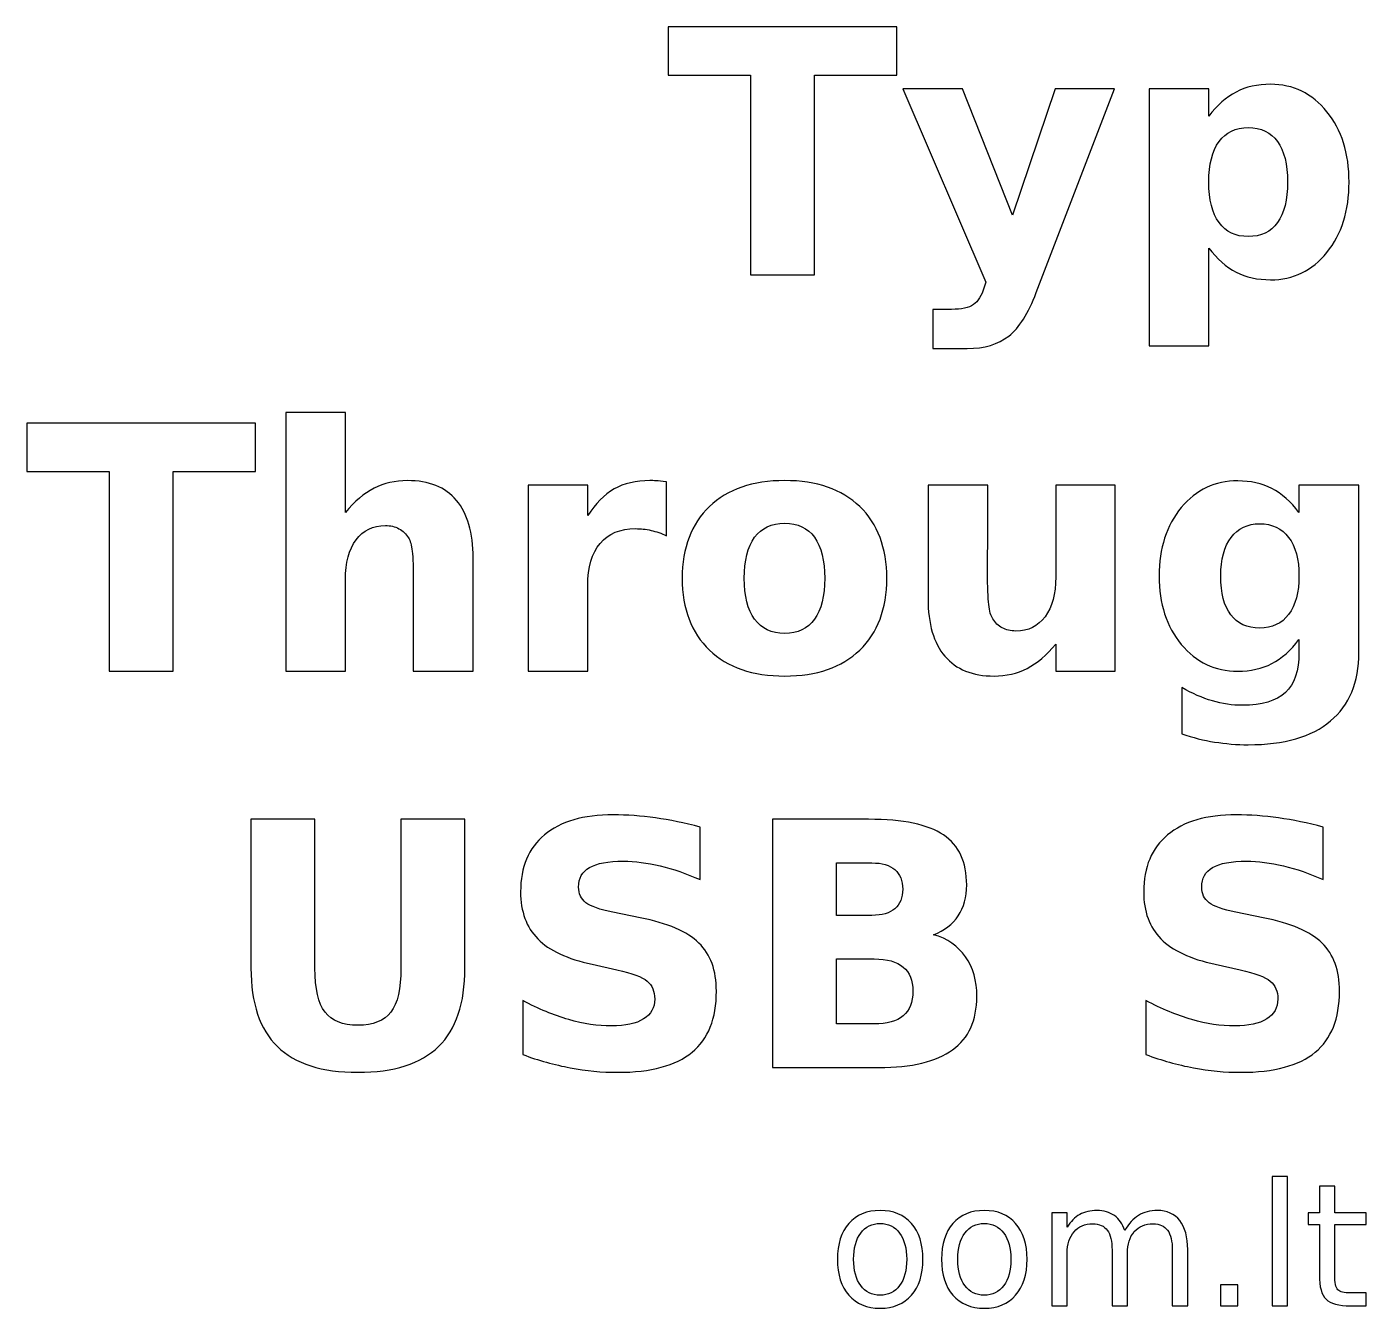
# Model space of a CAD drawing. Header units: centimetres. Extents: x -11.26 to -9.75, y -16.36 to -13.94.
# Drawn here: x -11.258 to -10.471, y -14.692 to -13.939 of the extents above; entities that cross this region are included whole.
import ezdxf

# ---------------------------------------------------------------- set-up
doc = ezdxf.new("R2010")
doc.units = ezdxf.units.CM
doc.header["$MEASUREMENT"] = 0
doc.layers.add('Layer 1', color=7, linetype='Continuous')

msp = doc.modelspace()

# ---------------------------------------------------------------- linework, layer by layer
at = {"layer": 'Layer 1', "color": 250}
for points, knots in [([(-10.88139, -13.93905), (-10.88139, -13.93905), (-10.74703, -13.93905), (-10.74703, -13.93905), (-10.74703, -13.93905), (-10.74703, -13.93905), (-10.74703, -13.96748), (-10.74703, -13.96748), (-10.74703, -13.96748), (-10.74703, -13.96748), (-10.79536, -13.96748), (-10.79536, -13.96748), (-10.79536, -13.96748), (-10.79536, -13.96748), (-10.79536, -14.08485), (-10.79536, -14.08485), (-10.79536, -14.08485), (-10.79536, -14.08485), (-10.83296, -14.08485), (-10.83296, -14.08485), (-10.83296, -14.08485), (-10.83296, -14.08485), (-10.83296, -13.96748), (-10.83296, -13.96748), (-10.83296, -13.96748), (-10.83296, -13.96748), (-10.88139, -13.96748), (-10.88139, -13.96748), (-10.88139, -13.96748), (-10.88139, -13.96748), (-10.88139, -13.93905), (-10.88139, -13.93905)], [0, 0, 0, 0, 0.125, 0.125, 0.125, 0.125, 0.25, 0.25, 0.25, 0.25, 0.375, 0.375, 0.375, 0.375, 0.5, 0.5, 0.5, 0.5, 0.625, 0.625, 0.625, 0.625, 0.75, 0.75, 0.75, 0.75, 0.875, 0.875, 0.875, 0.875, 1, 1, 1, 1]), ([(-10.7435, -13.97548), (-10.7435, -13.97548), (-10.70853, -13.97548), (-10.70853, -13.97548), (-10.70853, -13.97548), (-10.70853, -13.97548), (-10.67913, -14.04968), (-10.67913, -14.04968), (-10.67913, -14.04968), (-10.67913, -14.04968), (-10.65413, -13.97548), (-10.65413, -13.97548), (-10.65413, -13.97548), (-10.65413, -13.97548), (-10.61916, -13.97548), (-10.61916, -13.97548), (-10.61916, -13.97548), (-10.61916, -13.97548), (-10.66516, -14.09522), (-10.66516, -14.09522), (-10.66516, -14.09522), (-10.6698, -14.10738), (-10.67516, -14.11588), (-10.68133, -14.12075), (-10.68133, -14.12075), (-10.6875, -14.12558), (-10.6956, -14.12802), (-10.7057, -14.12802), (-10.7057, -14.12802), (-10.7057, -14.12802), (-10.72593, -14.12802), (-10.72593, -14.12802), (-10.72593, -14.12802), (-10.72593, -14.12802), (-10.72593, -14.10508), (-10.72593, -14.10508), (-10.72593, -14.10508), (-10.72593, -14.10508), (-10.71496, -14.10508), (-10.71496, -14.10508), (-10.71496, -14.10508), (-10.70906, -14.10508), (-10.70473, -14.10415), (-10.70203, -14.10225), (-10.70203, -14.10225), (-10.69933, -14.10035), (-10.69723, -14.09698), (-10.69573, -14.09208), (-10.69573, -14.09208), (-10.69573, -14.09208), (-10.69476, -14.08905), (-10.69476, -14.08905), (-10.69476, -14.08905), (-10.69476, -14.08905), (-10.7435, -13.97548), (-10.7435, -13.97548)], [0, 0, 0, 0, 0.071429, 0.071429, 0.071429, 0.071429, 0.142857, 0.142857, 0.142857, 0.142857, 0.214286, 0.214286, 0.214286, 0.214286, 0.285714, 0.285714, 0.285714, 0.285714, 0.357143, 0.357143, 0.357143, 0.357143, 0.428571, 0.428571, 0.428571, 0.428571, 0.5, 0.5, 0.5, 0.5, 0.571429, 0.571429, 0.571429, 0.571429, 0.642857, 0.642857, 0.642857, 0.642857, 0.714286, 0.714286, 0.714286, 0.714286, 0.785714, 0.785714, 0.785714, 0.785714, 0.857143, 0.857143, 0.857143, 0.857143, 0.928571, 0.928571, 0.928571, 0.928571, 1, 1, 1, 1]), ([(-10.56379, -14.06902), (-10.56379, -14.06902), (-10.56379, -14.12645), (-10.56379, -14.12645), (-10.56379, -14.12645), (-10.56379, -14.12645), (-10.59876, -14.12645), (-10.59876, -14.12645), (-10.59876, -14.12645), (-10.59876, -14.12645), (-10.59876, -13.97548), (-10.59876, -13.97548), (-10.59876, -13.97548), (-10.59876, -13.97548), (-10.56379, -13.97548), (-10.56379, -13.97548), (-10.56379, -13.97548), (-10.56379, -13.97548), (-10.56379, -13.99152), (-10.56379, -13.99152), (-10.56379, -13.99152), (-10.55899, -13.98512), (-10.55363, -13.98042), (-10.54779, -13.97738), (-10.54779, -13.97738), (-10.54193, -13.97435), (-10.53519, -13.97285), (-10.52756, -13.97285), (-10.52756, -13.97285), (-10.51409, -13.97285), (-10.50303, -13.97822), (-10.49439, -13.98892), (-10.49439, -13.98892), (-10.48573, -13.99962), (-10.48139, -14.01342), (-10.48139, -14.03025), (-10.48139, -14.03025), (-10.48139, -14.04712), (-10.48573, -14.06092), (-10.49439, -14.07162), (-10.49439, -14.07162), (-10.50303, -14.08232), (-10.51409, -14.08768), (-10.52756, -14.08768), (-10.52756, -14.08768), (-10.53519, -14.08768), (-10.54193, -14.08618), (-10.54779, -14.08315), (-10.54779, -14.08315), (-10.55363, -14.08012), (-10.55899, -14.07542), (-10.56379, -14.06902)], [0, 0, 0, 0, 0.076923, 0.076923, 0.076923, 0.076923, 0.153846, 0.153846, 0.153846, 0.153846, 0.230769, 0.230769, 0.230769, 0.230769, 0.307692, 0.307692, 0.307692, 0.307692, 0.384615, 0.384615, 0.384615, 0.384615, 0.461538, 0.461538, 0.461538, 0.461538, 0.538462, 0.538462, 0.538462, 0.538462, 0.615385, 0.615385, 0.615385, 0.615385, 0.692308, 0.692308, 0.692308, 0.692308, 0.769231, 0.769231, 0.769231, 0.769231, 0.846154, 0.846154, 0.846154, 0.846154, 0.923077, 0.923077, 0.923077, 0.923077, 1, 1, 1, 1]), ([(-10.54056, -13.99825), (-10.54806, -13.99825), (-10.55379, -14.00098), (-10.55779, -14.00648), (-10.55779, -14.00648), (-10.56179, -14.01198), (-10.56379, -14.01992), (-10.56379, -14.03025), (-10.56379, -14.03025), (-10.56379, -14.04062), (-10.56179, -14.04855), (-10.55779, -14.05405), (-10.55779, -14.05405), (-10.55379, -14.05955), (-10.54806, -14.06228), (-10.54056, -14.06228), (-10.54056, -14.06228), (-10.53309, -14.06228), (-10.52736, -14.05955), (-10.52343, -14.05408), (-10.52343, -14.05408), (-10.51949, -14.04862), (-10.51753, -14.04068), (-10.51753, -14.03025), (-10.51753, -14.03025), (-10.51753, -14.01985), (-10.51949, -14.01192), (-10.52343, -14.00645), (-10.52343, -14.00645), (-10.52736, -14.00098), (-10.53309, -13.99825), (-10.54056, -13.99825)], [0, 0, 0, 0, 0.125, 0.125, 0.125, 0.125, 0.25, 0.25, 0.25, 0.25, 0.375, 0.375, 0.375, 0.375, 0.5, 0.5, 0.5, 0.5, 0.625, 0.625, 0.625, 0.625, 0.75, 0.75, 0.75, 0.75, 0.875, 0.875, 0.875, 0.875, 1, 1, 1, 1]), ([(-11.25823, -14.17185), (-11.25823, -14.17185), (-11.12387, -14.17185), (-11.12387, -14.17185), (-11.12387, -14.17185), (-11.12387, -14.17185), (-11.12387, -14.20028), (-11.12387, -14.20028), (-11.12387, -14.20028), (-11.12387, -14.20028), (-11.1722, -14.20028), (-11.1722, -14.20028), (-11.1722, -14.20028), (-11.1722, -14.20028), (-11.1722, -14.31765), (-11.1722, -14.31765), (-11.1722, -14.31765), (-11.1722, -14.31765), (-11.2098, -14.31765), (-11.2098, -14.31765), (-11.2098, -14.31765), (-11.2098, -14.31765), (-11.2098, -14.20028), (-11.2098, -14.20028), (-11.2098, -14.20028), (-11.2098, -14.20028), (-11.25823, -14.20028), (-11.25823, -14.20028), (-11.25823, -14.20028), (-11.25823, -14.20028), (-11.25823, -14.17185), (-11.25823, -14.17185)], [0, 0, 0, 0, 0.125, 0.125, 0.125, 0.125, 0.25, 0.25, 0.25, 0.25, 0.375, 0.375, 0.375, 0.375, 0.5, 0.5, 0.5, 0.5, 0.625, 0.625, 0.625, 0.625, 0.75, 0.75, 0.75, 0.75, 0.875, 0.875, 0.875, 0.875, 1, 1, 1, 1]), ([(-10.996, -14.25105), (-10.996, -14.25105), (-10.996, -14.31765), (-10.996, -14.31765), (-10.996, -14.31765), (-10.996, -14.31765), (-11.03117, -14.31765), (-11.03117, -14.31765), (-11.03117, -14.31765), (-11.03117, -14.31765), (-11.03117, -14.30682), (-11.03117, -14.30682), (-11.03117, -14.30682), (-11.03117, -14.30682), (-11.03117, -14.26688), (-11.03117, -14.26688), (-11.03117, -14.26688), (-11.03117, -14.25732), (-11.03137, -14.25072), (-11.0318, -14.24715), (-11.0318, -14.24715), (-11.03224, -14.24358), (-11.03297, -14.24095), (-11.034, -14.23925), (-11.034, -14.23925), (-11.03537, -14.23695), (-11.03724, -14.23518), (-11.03957, -14.23392), (-11.03957, -14.23392), (-11.0419, -14.23265), (-11.04457, -14.23202), (-11.04757, -14.23202), (-11.04757, -14.23202), (-11.05487, -14.23202), (-11.0606, -14.23482), (-11.06477, -14.24045), (-11.06477, -14.24045), (-11.06894, -14.24608), (-11.071, -14.25388), (-11.071, -14.26385), (-11.071, -14.26385), (-11.071, -14.26385), (-11.071, -14.31765), (-11.071, -14.31765), (-11.071, -14.31765), (-11.071, -14.31765), (-11.10597, -14.31765), (-11.10597, -14.31765), (-11.10597, -14.31765), (-11.10597, -14.31765), (-11.10597, -14.16568), (-11.10597, -14.16568), (-11.10597, -14.16568), (-11.10597, -14.16568), (-11.071, -14.16568), (-11.071, -14.16568), (-11.071, -14.16568), (-11.071, -14.16568), (-11.071, -14.22432), (-11.071, -14.22432), (-11.071, -14.22432), (-11.06574, -14.21792), (-11.06014, -14.21322), (-11.0542, -14.21018), (-11.0542, -14.21018), (-11.04827, -14.20715), (-11.04174, -14.20565), (-11.03457, -14.20565), (-11.03457, -14.20565), (-11.02194, -14.20565), (-11.01237, -14.20952), (-11.0058, -14.21728), (-11.0058, -14.21728), (-10.99927, -14.22502), (-10.996, -14.23628), (-10.996, -14.25105)], [0, 0, 0, 0, 0.052632, 0.052632, 0.052632, 0.052632, 0.105263, 0.105263, 0.105263, 0.105263, 0.157895, 0.157895, 0.157895, 0.157895, 0.210526, 0.210526, 0.210526, 0.210526, 0.263158, 0.263158, 0.263158, 0.263158, 0.315789, 0.315789, 0.315789, 0.315789, 0.368421, 0.368421, 0.368421, 0.368421, 0.421053, 0.421053, 0.421053, 0.421053, 0.473684, 0.473684, 0.473684, 0.473684, 0.526316, 0.526316, 0.526316, 0.526316, 0.578947, 0.578947, 0.578947, 0.578947, 0.631579, 0.631579, 0.631579, 0.631579, 0.684211, 0.684211, 0.684211, 0.684211, 0.736842, 0.736842, 0.736842, 0.736842, 0.789474, 0.789474, 0.789474, 0.789474, 0.842105, 0.842105, 0.842105, 0.842105, 0.894737, 0.894737, 0.894737, 0.894737, 0.947368, 0.947368, 0.947368, 0.947368, 1, 1, 1, 1]), ([(-10.88233, -14.23808), (-10.8854, -14.23665), (-10.88843, -14.23558), (-10.89147, -14.23492), (-10.89147, -14.23492), (-10.8945, -14.23422), (-10.89753, -14.23388), (-10.9006, -14.23388), (-10.9006, -14.23388), (-10.9096, -14.23388), (-10.9165, -14.23675), (-10.92137, -14.24252), (-10.92137, -14.24252), (-10.9262, -14.24828), (-10.92863, -14.25655), (-10.92863, -14.26728), (-10.92863, -14.26728), (-10.92863, -14.26728), (-10.92863, -14.31765), (-10.92863, -14.31765), (-10.92863, -14.31765), (-10.92863, -14.31765), (-10.9636, -14.31765), (-10.9636, -14.31765), (-10.9636, -14.31765), (-10.9636, -14.31765), (-10.9636, -14.20828), (-10.9636, -14.20828), (-10.9636, -14.20828), (-10.9636, -14.20828), (-10.92863, -14.20828), (-10.92863, -14.20828), (-10.92863, -14.20828), (-10.92863, -14.20828), (-10.92863, -14.22625), (-10.92863, -14.22625), (-10.92863, -14.22625), (-10.92413, -14.21908), (-10.91897, -14.21388), (-10.91317, -14.21058), (-10.91317, -14.21058), (-10.90733, -14.20728), (-10.90033, -14.20565), (-10.8922, -14.20565), (-10.8922, -14.20565), (-10.89103, -14.20565), (-10.88977, -14.20568), (-10.8884, -14.20578), (-10.8884, -14.20578), (-10.88703, -14.20588), (-10.88503, -14.20612), (-10.88243, -14.20642), (-10.88243, -14.20642), (-10.88243, -14.20642), (-10.88233, -14.23808), (-10.88233, -14.23808)], [0, 0, 0, 0, 0.071429, 0.071429, 0.071429, 0.071429, 0.142857, 0.142857, 0.142857, 0.142857, 0.214286, 0.214286, 0.214286, 0.214286, 0.285714, 0.285714, 0.285714, 0.285714, 0.357143, 0.357143, 0.357143, 0.357143, 0.428571, 0.428571, 0.428571, 0.428571, 0.5, 0.5, 0.5, 0.5, 0.571429, 0.571429, 0.571429, 0.571429, 0.642857, 0.642857, 0.642857, 0.642857, 0.714286, 0.714286, 0.714286, 0.714286, 0.785714, 0.785714, 0.785714, 0.785714, 0.857143, 0.857143, 0.857143, 0.857143, 0.928571, 0.928571, 0.928571, 0.928571, 1, 1, 1, 1]), ([(-10.81294, -14.20565), (-10.7941, -14.20565), (-10.7794, -14.21072), (-10.76884, -14.22088), (-10.76884, -14.22088), (-10.75827, -14.23105), (-10.75297, -14.24508), (-10.75297, -14.26305), (-10.75297, -14.26305), (-10.75297, -14.28105), (-10.75827, -14.29508), (-10.76884, -14.30525), (-10.76884, -14.30525), (-10.7794, -14.31542), (-10.7941, -14.32048), (-10.81294, -14.32048), (-10.81294, -14.32048), (-10.8318, -14.32048), (-10.84657, -14.31542), (-10.8572, -14.30525), (-10.8572, -14.30525), (-10.86784, -14.29508), (-10.87317, -14.28105), (-10.87317, -14.26305), (-10.87317, -14.26305), (-10.87317, -14.24508), (-10.86784, -14.23105), (-10.8572, -14.22088), (-10.8572, -14.22088), (-10.84657, -14.21072), (-10.8318, -14.20565), (-10.81294, -14.20565)], [0, 0, 0, 0, 0.125, 0.125, 0.125, 0.125, 0.25, 0.25, 0.25, 0.25, 0.375, 0.375, 0.375, 0.375, 0.5, 0.5, 0.5, 0.5, 0.625, 0.625, 0.625, 0.625, 0.75, 0.75, 0.75, 0.75, 0.875, 0.875, 0.875, 0.875, 1, 1, 1, 1]), ([(-10.72874, -14.27508), (-10.72874, -14.27508), (-10.72874, -14.20828), (-10.72874, -14.20828), (-10.72874, -14.20828), (-10.72874, -14.20828), (-10.69357, -14.20828), (-10.69357, -14.20828), (-10.69357, -14.20828), (-10.69357, -14.20828), (-10.69357, -14.21922), (-10.69357, -14.21922), (-10.69357, -14.21922), (-10.69357, -14.22515), (-10.6936, -14.23258), (-10.69367, -14.24152), (-10.69367, -14.24152), (-10.69374, -14.25048), (-10.69377, -14.25645), (-10.69377, -14.25945), (-10.69377, -14.25945), (-10.69377, -14.26825), (-10.69354, -14.27458), (-10.69307, -14.27845), (-10.69307, -14.27845), (-10.69264, -14.28232), (-10.69184, -14.28512), (-10.69074, -14.28688), (-10.69074, -14.28688), (-10.6893, -14.28918), (-10.68744, -14.29092), (-10.68514, -14.29215), (-10.68514, -14.29215), (-10.6828, -14.29338), (-10.68017, -14.29402), (-10.67717, -14.29402), (-10.67717, -14.29402), (-10.66987, -14.29402), (-10.66414, -14.29122), (-10.65997, -14.28562), (-10.65997, -14.28562), (-10.6558, -14.28002), (-10.65374, -14.27225), (-10.65374, -14.26228), (-10.65374, -14.26228), (-10.65374, -14.26228), (-10.65374, -14.20828), (-10.65374, -14.20828), (-10.65374, -14.20828), (-10.65374, -14.20828), (-10.61877, -14.20828), (-10.61877, -14.20828), (-10.61877, -14.20828), (-10.61877, -14.20828), (-10.61877, -14.31765), (-10.61877, -14.31765), (-10.61877, -14.31765), (-10.61877, -14.31765), (-10.65374, -14.31765), (-10.65374, -14.31765), (-10.65374, -14.31765), (-10.65374, -14.31765), (-10.65374, -14.30182), (-10.65374, -14.30182), (-10.65374, -14.30182), (-10.659, -14.30822), (-10.6646, -14.31292), (-10.67047, -14.31595), (-10.67047, -14.31595), (-10.67637, -14.31898), (-10.68287, -14.32048), (-10.68997, -14.32048), (-10.68997, -14.32048), (-10.7026, -14.32048), (-10.7122, -14.31662), (-10.71884, -14.30885), (-10.71884, -14.30885), (-10.72544, -14.30112), (-10.72874, -14.28985), (-10.72874, -14.27508)], [0, 0, 0, 0, 0.05, 0.05, 0.05, 0.05, 0.1, 0.1, 0.1, 0.1, 0.15, 0.15, 0.15, 0.15, 0.2, 0.2, 0.2, 0.2, 0.25, 0.25, 0.25, 0.25, 0.3, 0.3, 0.3, 0.3, 0.35, 0.35, 0.35, 0.35, 0.4, 0.4, 0.4, 0.4, 0.45, 0.45, 0.45, 0.45, 0.5, 0.5, 0.5, 0.5, 0.55, 0.55, 0.55, 0.55, 0.6, 0.6, 0.6, 0.6, 0.65, 0.65, 0.65, 0.65, 0.7, 0.7, 0.7, 0.7, 0.75, 0.75, 0.75, 0.75, 0.8, 0.8, 0.8, 0.8, 0.85, 0.85, 0.85, 0.85, 0.9, 0.9, 0.9, 0.9, 0.95, 0.95, 0.95, 0.95, 1, 1, 1, 1]), ([(-10.5108, -14.29908), (-10.5156, -14.30548), (-10.52093, -14.31015), (-10.5267, -14.31315), (-10.5267, -14.31315), (-10.5325, -14.31615), (-10.5392, -14.31765), (-10.54683, -14.31765), (-10.54683, -14.31765), (-10.56017, -14.31765), (-10.5712, -14.31238), (-10.57993, -14.30188), (-10.57993, -14.30188), (-10.58863, -14.29135), (-10.593, -14.27795), (-10.593, -14.26168), (-10.593, -14.26168), (-10.593, -14.24535), (-10.58863, -14.23195), (-10.57993, -14.22148), (-10.57993, -14.22148), (-10.5712, -14.21105), (-10.56017, -14.20582), (-10.54683, -14.20582), (-10.54683, -14.20582), (-10.5392, -14.20582), (-10.5325, -14.20732), (-10.5267, -14.21032), (-10.5267, -14.21032), (-10.52093, -14.21332), (-10.5156, -14.21802), (-10.5108, -14.22448), (-10.5108, -14.22448), (-10.5108, -14.22448), (-10.5108, -14.20828), (-10.5108, -14.20828), (-10.5108, -14.20828), (-10.5108, -14.20828), (-10.47563, -14.20828), (-10.47563, -14.20828), (-10.47563, -14.20828), (-10.47563, -14.20828), (-10.47563, -14.30662), (-10.47563, -14.30662), (-10.47563, -14.30662), (-10.47563, -14.32418), (-10.48117, -14.33762), (-10.49227, -14.34688), (-10.49227, -14.34688), (-10.50337, -14.35618), (-10.51947, -14.36082), (-10.54057, -14.36082), (-10.54057, -14.36082), (-10.5474, -14.36082), (-10.554, -14.36028), (-10.5604, -14.35925), (-10.5604, -14.35925), (-10.56677, -14.35822), (-10.5732, -14.35662), (-10.57963, -14.35448), (-10.57963, -14.35448), (-10.57963, -14.35448), (-10.57963, -14.32725), (-10.57963, -14.32725), (-10.57963, -14.32725), (-10.5735, -14.33075), (-10.56753, -14.33338), (-10.56167, -14.33508), (-10.56167, -14.33508), (-10.5558, -14.33682), (-10.54993, -14.33768), (-10.544, -14.33768), (-10.544, -14.33768), (-10.53253, -14.33768), (-10.52413, -14.33518), (-10.5188, -14.33015), (-10.5188, -14.33015), (-10.51347, -14.32515), (-10.5108, -14.31728), (-10.5108, -14.30662), (-10.5108, -14.30662), (-10.5108, -14.30662), (-10.5108, -14.29908), (-10.5108, -14.29908)], [0, 0, 0, 0, 0.047619, 0.047619, 0.047619, 0.047619, 0.095238, 0.095238, 0.095238, 0.095238, 0.142857, 0.142857, 0.142857, 0.142857, 0.190476, 0.190476, 0.190476, 0.190476, 0.238095, 0.238095, 0.238095, 0.238095, 0.285714, 0.285714, 0.285714, 0.285714, 0.333333, 0.333333, 0.333333, 0.333333, 0.380952, 0.380952, 0.380952, 0.380952, 0.428571, 0.428571, 0.428571, 0.428571, 0.47619, 0.47619, 0.47619, 0.47619, 0.52381, 0.52381, 0.52381, 0.52381, 0.571429, 0.571429, 0.571429, 0.571429, 0.619048, 0.619048, 0.619048, 0.619048, 0.666667, 0.666667, 0.666667, 0.666667, 0.714286, 0.714286, 0.714286, 0.714286, 0.761905, 0.761905, 0.761905, 0.761905, 0.809524, 0.809524, 0.809524, 0.809524, 0.857143, 0.857143, 0.857143, 0.857143, 0.904762, 0.904762, 0.904762, 0.904762, 0.952381, 0.952381, 0.952381, 0.952381, 1, 1, 1, 1]), ([(-10.81294, -14.23065), (-10.82067, -14.23065), (-10.82657, -14.23342), (-10.83064, -14.23898), (-10.83064, -14.23898), (-10.8347, -14.24455), (-10.83674, -14.25258), (-10.83674, -14.26305), (-10.83674, -14.26305), (-10.83674, -14.27355), (-10.8347, -14.28158), (-10.83064, -14.28715), (-10.83064, -14.28715), (-10.82657, -14.29272), (-10.82067, -14.29548), (-10.81294, -14.29548), (-10.81294, -14.29548), (-10.8053, -14.29548), (-10.7995, -14.29272), (-10.79547, -14.28715), (-10.79547, -14.28715), (-10.79144, -14.28158), (-10.7894, -14.27355), (-10.7894, -14.26305), (-10.7894, -14.26305), (-10.7894, -14.25258), (-10.79144, -14.24455), (-10.79547, -14.23898), (-10.79547, -14.23898), (-10.7995, -14.23342), (-10.8053, -14.23065), (-10.81294, -14.23065)], [0, 0, 0, 0, 0.125, 0.125, 0.125, 0.125, 0.25, 0.25, 0.25, 0.25, 0.375, 0.375, 0.375, 0.375, 0.5, 0.5, 0.5, 0.5, 0.625, 0.625, 0.625, 0.625, 0.75, 0.75, 0.75, 0.75, 0.875, 0.875, 0.875, 0.875, 1, 1, 1, 1]), ([(-10.53383, -14.23102), (-10.54107, -14.23102), (-10.54667, -14.23368), (-10.5507, -14.23902), (-10.5507, -14.23902), (-10.55473, -14.24435), (-10.55677, -14.25192), (-10.55677, -14.26168), (-10.55677, -14.26168), (-10.55677, -14.27172), (-10.5548, -14.27932), (-10.5509, -14.28448), (-10.5509, -14.28448), (-10.547, -14.28965), (-10.5413, -14.29225), (-10.53383, -14.29225), (-10.53383, -14.29225), (-10.52653, -14.29225), (-10.5209, -14.28958), (-10.51687, -14.28425), (-10.51687, -14.28425), (-10.51283, -14.27892), (-10.5108, -14.27138), (-10.5108, -14.26168), (-10.5108, -14.26168), (-10.5108, -14.25192), (-10.51283, -14.24435), (-10.51687, -14.23902), (-10.51687, -14.23902), (-10.5209, -14.23368), (-10.52653, -14.23102), (-10.53383, -14.23102)], [0, 0, 0, 0, 0.125, 0.125, 0.125, 0.125, 0.25, 0.25, 0.25, 0.25, 0.375, 0.375, 0.375, 0.375, 0.5, 0.5, 0.5, 0.5, 0.625, 0.625, 0.625, 0.625, 0.75, 0.75, 0.75, 0.75, 0.875, 0.875, 0.875, 0.875, 1, 1, 1, 1]), ([(-11.12652, -14.40465), (-11.12652, -14.40465), (-11.08892, -14.40465), (-11.08892, -14.40465), (-11.08892, -14.40465), (-11.08892, -14.40465), (-11.08892, -14.49205), (-11.08892, -14.49205), (-11.08892, -14.49205), (-11.08892, -14.50408), (-11.08696, -14.51272), (-11.08302, -14.51788), (-11.08302, -14.51788), (-11.07909, -14.52305), (-11.07266, -14.52565), (-11.06372, -14.52565), (-11.06372, -14.52565), (-11.05472, -14.52565), (-11.04826, -14.52305), (-11.04432, -14.51788), (-11.04432, -14.51788), (-11.04039, -14.51272), (-11.03842, -14.50408), (-11.03842, -14.49205), (-11.03842, -14.49205), (-11.03842, -14.49205), (-11.03842, -14.40465), (-11.03842, -14.40465), (-11.03842, -14.40465), (-11.03842, -14.40465), (-11.00082, -14.40465), (-11.00082, -14.40465), (-11.00082, -14.40465), (-11.00082, -14.40465), (-11.00082, -14.49205), (-11.00082, -14.49205), (-11.00082, -14.49205), (-11.00082, -14.51268), (-11.00599, -14.52805), (-11.01636, -14.53815), (-11.01636, -14.53815), (-11.02669, -14.54825), (-11.04249, -14.55328), (-11.06372, -14.55328), (-11.06372, -14.55328), (-11.08489, -14.55328), (-11.10066, -14.54825), (-11.11099, -14.53815), (-11.11099, -14.53815), (-11.12136, -14.52805), (-11.12652, -14.51268), (-11.12652, -14.49205), (-11.12652, -14.49205), (-11.12652, -14.49205), (-11.12652, -14.40465), (-11.12652, -14.40465)], [0, 0, 0, 0, 0.071429, 0.071429, 0.071429, 0.071429, 0.142857, 0.142857, 0.142857, 0.142857, 0.214286, 0.214286, 0.214286, 0.214286, 0.285714, 0.285714, 0.285714, 0.285714, 0.357143, 0.357143, 0.357143, 0.357143, 0.428571, 0.428571, 0.428571, 0.428571, 0.5, 0.5, 0.5, 0.5, 0.571429, 0.571429, 0.571429, 0.571429, 0.642857, 0.642857, 0.642857, 0.642857, 0.714286, 0.714286, 0.714286, 0.714286, 0.785714, 0.785714, 0.785714, 0.785714, 0.857143, 0.857143, 0.857143, 0.857143, 0.928571, 0.928571, 0.928571, 0.928571, 1, 1, 1, 1]), ([(-10.86266, -14.40925), (-10.86266, -14.40925), (-10.86266, -14.44008), (-10.86266, -14.44008), (-10.86266, -14.44008), (-10.87066, -14.43652), (-10.87849, -14.43382), (-10.88609, -14.43198), (-10.88609, -14.43198), (-10.89372, -14.43015), (-10.90092, -14.42925), (-10.90769, -14.42925), (-10.90769, -14.42925), (-10.91666, -14.42925), (-10.92332, -14.43048), (-10.92762, -14.43295), (-10.92762, -14.43295), (-10.93192, -14.43545), (-10.93406, -14.43928), (-10.93406, -14.44448), (-10.93406, -14.44448), (-10.93406, -14.44838), (-10.93262, -14.45145), (-10.92972, -14.45362), (-10.92972, -14.45362), (-10.92682, -14.45578), (-10.92156, -14.45768), (-10.91392, -14.45925), (-10.91392, -14.45925), (-10.91392, -14.45925), (-10.89792, -14.46245), (-10.89792, -14.46245), (-10.89792, -14.46245), (-10.88169, -14.46572), (-10.87019, -14.47065), (-10.86336, -14.47732), (-10.86336, -14.47732), (-10.85652, -14.48395), (-10.85309, -14.49338), (-10.85309, -14.50562), (-10.85309, -14.50562), (-10.85309, -14.52172), (-10.85786, -14.53368), (-10.86739, -14.54152), (-10.86739, -14.54152), (-10.87692, -14.54935), (-10.89149, -14.55328), (-10.91109, -14.55328), (-10.91109, -14.55328), (-10.92036, -14.55328), (-10.92962, -14.55242), (-10.93892, -14.55065), (-10.93892, -14.55065), (-10.94822, -14.54888), (-10.95756, -14.54628), (-10.96686, -14.54285), (-10.96686, -14.54285), (-10.96686, -14.54285), (-10.96686, -14.51112), (-10.96686, -14.51112), (-10.96686, -14.51112), (-10.95756, -14.51605), (-10.94856, -14.51978), (-10.93986, -14.52228), (-10.93986, -14.52228), (-10.93116, -14.52478), (-10.92279, -14.52605), (-10.91472, -14.52605), (-10.91472, -14.52605), (-10.90652, -14.52605), (-10.90022, -14.52468), (-10.89586, -14.52195), (-10.89586, -14.52195), (-10.89149, -14.51922), (-10.88932, -14.51532), (-10.88932, -14.51022), (-10.88932, -14.51022), (-10.88932, -14.50568), (-10.89079, -14.50215), (-10.89376, -14.49968), (-10.89376, -14.49968), (-10.89672, -14.49722), (-10.90262, -14.49498), (-10.91149, -14.49305), (-10.91149, -14.49305), (-10.91149, -14.49305), (-10.92606, -14.48982), (-10.92606, -14.48982), (-10.92606, -14.48982), (-10.94062, -14.48668), (-10.95129, -14.48172), (-10.95802, -14.47488), (-10.95802, -14.47488), (-10.96476, -14.46805), (-10.96812, -14.45882), (-10.96812, -14.44725), (-10.96812, -14.44725), (-10.96812, -14.43272), (-10.96342, -14.42155), (-10.95406, -14.41375), (-10.95406, -14.41375), (-10.94469, -14.40592), (-10.93122, -14.40202), (-10.91362, -14.40202), (-10.91362, -14.40202), (-10.90562, -14.40202), (-10.89739, -14.40262), (-10.88892, -14.40382), (-10.88892, -14.40382), (-10.88046, -14.40502), (-10.87169, -14.40682), (-10.86266, -14.40925)], [0, 0, 0, 0, 0.035714, 0.035714, 0.035714, 0.035714, 0.071429, 0.071429, 0.071429, 0.071429, 0.107143, 0.107143, 0.107143, 0.107143, 0.142857, 0.142857, 0.142857, 0.142857, 0.178571, 0.178571, 0.178571, 0.178571, 0.214286, 0.214286, 0.214286, 0.214286, 0.25, 0.25, 0.25, 0.25, 0.285714, 0.285714, 0.285714, 0.285714, 0.321429, 0.321429, 0.321429, 0.321429, 0.357143, 0.357143, 0.357143, 0.357143, 0.392857, 0.392857, 0.392857, 0.392857, 0.428571, 0.428571, 0.428571, 0.428571, 0.464286, 0.464286, 0.464286, 0.464286, 0.5, 0.5, 0.5, 0.5, 0.535714, 0.535714, 0.535714, 0.535714, 0.571429, 0.571429, 0.571429, 0.571429, 0.607143, 0.607143, 0.607143, 0.607143, 0.642857, 0.642857, 0.642857, 0.642857, 0.678571, 0.678571, 0.678571, 0.678571, 0.714286, 0.714286, 0.714286, 0.714286, 0.75, 0.75, 0.75, 0.75, 0.785714, 0.785714, 0.785714, 0.785714, 0.821429, 0.821429, 0.821429, 0.821429, 0.857143, 0.857143, 0.857143, 0.857143, 0.892857, 0.892857, 0.892857, 0.892857, 0.928571, 0.928571, 0.928571, 0.928571, 0.964286, 0.964286, 0.964286, 0.964286, 1, 1, 1, 1]), ([(-10.72546, -14.47242), (-10.71739, -14.47475), (-10.71113, -14.47908), (-10.70669, -14.48542), (-10.70669, -14.48542), (-10.70226, -14.49172), (-10.70006, -14.49948), (-10.70006, -14.50865), (-10.70006, -14.50865), (-10.70006, -14.52272), (-10.70483, -14.53318), (-10.71433, -14.54008), (-10.71433, -14.54008), (-10.72383, -14.54698), (-10.73829, -14.55045), (-10.75769, -14.55045), (-10.75769, -14.55045), (-10.75769, -14.55045), (-10.82009, -14.55045), (-10.82009, -14.55045), (-10.82009, -14.55045), (-10.82009, -14.55045), (-10.82009, -14.40465), (-10.82009, -14.40465), (-10.82009, -14.40465), (-10.82009, -14.40465), (-10.76366, -14.40465), (-10.76366, -14.40465), (-10.76366, -14.40465), (-10.74339, -14.40465), (-10.72873, -14.40772), (-10.71966, -14.41382), (-10.71966, -14.41382), (-10.71056, -14.41995), (-10.70603, -14.42975), (-10.70603, -14.44322), (-10.70603, -14.44322), (-10.70603, -14.45032), (-10.70769, -14.45635), (-10.71099, -14.46135), (-10.71099, -14.46135), (-10.71433, -14.46632), (-10.71913, -14.47002), (-10.72546, -14.47242)], [0, 0, 0, 0, 0.090909, 0.090909, 0.090909, 0.090909, 0.181818, 0.181818, 0.181818, 0.181818, 0.272727, 0.272727, 0.272727, 0.272727, 0.363636, 0.363636, 0.363636, 0.363636, 0.454545, 0.454545, 0.454545, 0.454545, 0.545455, 0.545455, 0.545455, 0.545455, 0.636364, 0.636364, 0.636364, 0.636364, 0.727273, 0.727273, 0.727273, 0.727273, 0.818182, 0.818182, 0.818182, 0.818182, 0.909091, 0.909091, 0.909091, 0.909091, 1, 1, 1, 1]), ([(-10.49657, -14.40925), (-10.49657, -14.40925), (-10.49657, -14.44008), (-10.49657, -14.44008), (-10.49657, -14.44008), (-10.50457, -14.43652), (-10.5124, -14.43382), (-10.52, -14.43198), (-10.52, -14.43198), (-10.52763, -14.43015), (-10.53483, -14.42925), (-10.5416, -14.42925), (-10.5416, -14.42925), (-10.55057, -14.42925), (-10.55723, -14.43048), (-10.56153, -14.43295), (-10.56153, -14.43295), (-10.56583, -14.43545), (-10.56797, -14.43928), (-10.56797, -14.44448), (-10.56797, -14.44448), (-10.56797, -14.44838), (-10.56653, -14.45145), (-10.56363, -14.45362), (-10.56363, -14.45362), (-10.56073, -14.45578), (-10.55547, -14.45768), (-10.54783, -14.45925), (-10.54783, -14.45925), (-10.54783, -14.45925), (-10.53183, -14.46245), (-10.53183, -14.46245), (-10.53183, -14.46245), (-10.5156, -14.46572), (-10.5041, -14.47065), (-10.49727, -14.47732), (-10.49727, -14.47732), (-10.49043, -14.48395), (-10.487, -14.49338), (-10.487, -14.50562), (-10.487, -14.50562), (-10.487, -14.52172), (-10.49177, -14.53368), (-10.5013, -14.54152), (-10.5013, -14.54152), (-10.51083, -14.54935), (-10.5254, -14.55328), (-10.545, -14.55328), (-10.545, -14.55328), (-10.55427, -14.55328), (-10.56353, -14.55242), (-10.57283, -14.55065), (-10.57283, -14.55065), (-10.58213, -14.54888), (-10.59147, -14.54628), (-10.60077, -14.54285), (-10.60077, -14.54285), (-10.60077, -14.54285), (-10.60077, -14.51112), (-10.60077, -14.51112), (-10.60077, -14.51112), (-10.59147, -14.51605), (-10.58247, -14.51978), (-10.57377, -14.52228), (-10.57377, -14.52228), (-10.56507, -14.52478), (-10.5567, -14.52605), (-10.54863, -14.52605), (-10.54863, -14.52605), (-10.54043, -14.52605), (-10.53413, -14.52468), (-10.52977, -14.52195), (-10.52977, -14.52195), (-10.5254, -14.51922), (-10.52323, -14.51532), (-10.52323, -14.51022), (-10.52323, -14.51022), (-10.52323, -14.50568), (-10.5247, -14.50215), (-10.52767, -14.49968), (-10.52767, -14.49968), (-10.53063, -14.49722), (-10.53653, -14.49498), (-10.5454, -14.49305), (-10.5454, -14.49305), (-10.5454, -14.49305), (-10.55997, -14.48982), (-10.55997, -14.48982), (-10.55997, -14.48982), (-10.57453, -14.48668), (-10.5852, -14.48172), (-10.59193, -14.47488), (-10.59193, -14.47488), (-10.59867, -14.46805), (-10.60203, -14.45882), (-10.60203, -14.44725), (-10.60203, -14.44725), (-10.60203, -14.43272), (-10.59733, -14.42155), (-10.58797, -14.41375), (-10.58797, -14.41375), (-10.5786, -14.40592), (-10.56513, -14.40202), (-10.54753, -14.40202), (-10.54753, -14.40202), (-10.53953, -14.40202), (-10.5313, -14.40262), (-10.52283, -14.40382), (-10.52283, -14.40382), (-10.51437, -14.40502), (-10.5056, -14.40682), (-10.49657, -14.40925)], [0, 0, 0, 0, 0.035714, 0.035714, 0.035714, 0.035714, 0.071429, 0.071429, 0.071429, 0.071429, 0.107143, 0.107143, 0.107143, 0.107143, 0.142857, 0.142857, 0.142857, 0.142857, 0.178571, 0.178571, 0.178571, 0.178571, 0.214286, 0.214286, 0.214286, 0.214286, 0.25, 0.25, 0.25, 0.25, 0.285714, 0.285714, 0.285714, 0.285714, 0.321429, 0.321429, 0.321429, 0.321429, 0.357143, 0.357143, 0.357143, 0.357143, 0.392857, 0.392857, 0.392857, 0.392857, 0.428571, 0.428571, 0.428571, 0.428571, 0.464286, 0.464286, 0.464286, 0.464286, 0.5, 0.5, 0.5, 0.5, 0.535714, 0.535714, 0.535714, 0.535714, 0.571429, 0.571429, 0.571429, 0.571429, 0.607143, 0.607143, 0.607143, 0.607143, 0.642857, 0.642857, 0.642857, 0.642857, 0.678571, 0.678571, 0.678571, 0.678571, 0.714286, 0.714286, 0.714286, 0.714286, 0.75, 0.75, 0.75, 0.75, 0.785714, 0.785714, 0.785714, 0.785714, 0.821429, 0.821429, 0.821429, 0.821429, 0.857143, 0.857143, 0.857143, 0.857143, 0.892857, 0.892857, 0.892857, 0.892857, 0.928571, 0.928571, 0.928571, 0.928571, 0.964286, 0.964286, 0.964286, 0.964286, 1, 1, 1, 1]), ([(-10.76169, -14.46108), (-10.75576, -14.46108), (-10.75126, -14.45978), (-10.74823, -14.45718), (-10.74823, -14.45718), (-10.74516, -14.45458), (-10.74363, -14.45075), (-10.74363, -14.44565), (-10.74363, -14.44565), (-10.74363, -14.44065), (-10.74516, -14.43685), (-10.74823, -14.43422), (-10.74823, -14.43422), (-10.75126, -14.43158), (-10.75576, -14.43025), (-10.76169, -14.43025), (-10.76169, -14.43025), (-10.76169, -14.43025), (-10.78249, -14.43025), (-10.78249, -14.43025), (-10.78249, -14.43025), (-10.78249, -14.43025), (-10.78249, -14.46108), (-10.78249, -14.46108), (-10.78249, -14.46108), (-10.78249, -14.46108), (-10.76169, -14.46108), (-10.76169, -14.46108)], [0, 0, 0, 0, 0.142857, 0.142857, 0.142857, 0.142857, 0.285714, 0.285714, 0.285714, 0.285714, 0.428571, 0.428571, 0.428571, 0.428571, 0.571429, 0.571429, 0.571429, 0.571429, 0.714286, 0.714286, 0.714286, 0.714286, 0.857143, 0.857143, 0.857143, 0.857143, 1, 1, 1, 1]), ([(-10.76043, -14.52485), (-10.75286, -14.52485), (-10.74719, -14.52325), (-10.74336, -14.52008), (-10.74336, -14.52008), (-10.73956, -14.51688), (-10.73766, -14.51205), (-10.73766, -14.50562), (-10.73766, -14.50562), (-10.73766, -14.49932), (-10.73956, -14.49458), (-10.74333, -14.49142), (-10.74333, -14.49142), (-10.74709, -14.48825), (-10.75279, -14.48668), (-10.76043, -14.48668), (-10.76043, -14.48668), (-10.76043, -14.48668), (-10.78249, -14.48668), (-10.78249, -14.48668), (-10.78249, -14.48668), (-10.78249, -14.48668), (-10.78249, -14.52485), (-10.78249, -14.52485), (-10.78249, -14.52485), (-10.78249, -14.52485), (-10.76043, -14.52485), (-10.76043, -14.52485)], [0, 0, 0, 0, 0.142857, 0.142857, 0.142857, 0.142857, 0.285714, 0.285714, 0.285714, 0.285714, 0.428571, 0.428571, 0.428571, 0.428571, 0.571429, 0.571429, 0.571429, 0.571429, 0.714286, 0.714286, 0.714286, 0.714286, 0.857143, 0.857143, 0.857143, 0.857143, 1, 1, 1, 1]), ([(-10.52649, -14.61446), (-10.52649, -14.61446), (-10.51751, -14.61446), (-10.51751, -14.61446), (-10.51751, -14.61446), (-10.51751, -14.61446), (-10.51751, -14.69044), (-10.51751, -14.69044), (-10.51751, -14.69044), (-10.51751, -14.69044), (-10.52649, -14.69044), (-10.52649, -14.69044), (-10.52649, -14.69044), (-10.52649, -14.69044), (-10.52649, -14.61446), (-10.52649, -14.61446)], [0, 0, 0, 0, 0.25, 0.25, 0.25, 0.25, 0.5, 0.5, 0.5, 0.5, 0.75, 0.75, 0.75, 0.75, 1, 1, 1, 1]), ([(-10.48981, -14.62022), (-10.48981, -14.62022), (-10.48981, -14.63576), (-10.48981, -14.63576), (-10.48981, -14.63576), (-10.48981, -14.63576), (-10.47131, -14.63576), (-10.47131, -14.63576), (-10.47131, -14.63576), (-10.47131, -14.63576), (-10.47131, -14.64274), (-10.47131, -14.64274), (-10.47131, -14.64274), (-10.47131, -14.64274), (-10.48981, -14.64274), (-10.48981, -14.64274), (-10.48981, -14.64274), (-10.48981, -14.64274), (-10.48981, -14.67242), (-10.48981, -14.67242), (-10.48981, -14.67242), (-10.48981, -14.67689), (-10.4892, -14.67976), (-10.48798, -14.68102), (-10.48798, -14.68102), (-10.48676, -14.68229), (-10.48428, -14.68292), (-10.48055, -14.68292), (-10.48055, -14.68292), (-10.48055, -14.68292), (-10.47131, -14.68292), (-10.47131, -14.68292), (-10.47131, -14.68292), (-10.47131, -14.68292), (-10.47131, -14.69044), (-10.47131, -14.69044), (-10.47131, -14.69044), (-10.47131, -14.69044), (-10.48055, -14.69044), (-10.48055, -14.69044), (-10.48055, -14.69044), (-10.48746, -14.69044), (-10.49226, -14.68914), (-10.4949, -14.68656), (-10.4949, -14.68656), (-10.49753, -14.68397), (-10.49885, -14.67926), (-10.49885, -14.67242), (-10.49885, -14.67242), (-10.49885, -14.67242), (-10.49885, -14.64274), (-10.49885, -14.64274), (-10.49885, -14.64274), (-10.49885, -14.64274), (-10.50545, -14.64274), (-10.50545, -14.64274), (-10.50545, -14.64274), (-10.50545, -14.64274), (-10.50545, -14.63576), (-10.50545, -14.63576), (-10.50545, -14.63576), (-10.50545, -14.63576), (-10.49885, -14.63576), (-10.49885, -14.63576), (-10.49885, -14.63576), (-10.49885, -14.63576), (-10.49885, -14.62022), (-10.49885, -14.62022), (-10.49885, -14.62022), (-10.49885, -14.62022), (-10.48981, -14.62022), (-10.48981, -14.62022)], [0, 0, 0, 0, 0.055556, 0.055556, 0.055556, 0.055556, 0.111111, 0.111111, 0.111111, 0.111111, 0.166667, 0.166667, 0.166667, 0.166667, 0.222222, 0.222222, 0.222222, 0.222222, 0.277778, 0.277778, 0.277778, 0.277778, 0.333333, 0.333333, 0.333333, 0.333333, 0.388889, 0.388889, 0.388889, 0.388889, 0.444444, 0.444444, 0.444444, 0.444444, 0.5, 0.5, 0.5, 0.5, 0.555556, 0.555556, 0.555556, 0.555556, 0.611111, 0.611111, 0.611111, 0.611111, 0.666667, 0.666667, 0.666667, 0.666667, 0.722222, 0.722222, 0.722222, 0.722222, 0.777778, 0.777778, 0.777778, 0.777778, 0.833333, 0.833333, 0.833333, 0.833333, 0.888889, 0.888889, 0.888889, 0.888889, 0.944444, 0.944444, 0.944444, 0.944444, 1, 1, 1, 1]), ([(-10.75685, -14.63444), (-10.74904, -14.63444), (-10.7429, -14.63697), (-10.73844, -14.64206), (-10.73844, -14.64206), (-10.73399, -14.64714), (-10.73175, -14.65416), (-10.73175, -14.66314), (-10.73175, -14.66314), (-10.73175, -14.67211), (-10.73399, -14.67912), (-10.73844, -14.68422), (-10.73844, -14.68422), (-10.7429, -14.68931), (-10.74904, -14.69186), (-10.75685, -14.69186), (-10.75685, -14.69186), (-10.7647, -14.69186), (-10.77084, -14.68931), (-10.77529, -14.68422), (-10.77529, -14.68422), (-10.77974, -14.67912), (-10.78195, -14.67211), (-10.78195, -14.66314), (-10.78195, -14.66314), (-10.78195, -14.65416), (-10.77974, -14.64714), (-10.77529, -14.64206), (-10.77529, -14.64206), (-10.77084, -14.63697), (-10.7647, -14.63444), (-10.75685, -14.63444)], [0, 0, 0, 0, 0.125, 0.125, 0.125, 0.125, 0.25, 0.25, 0.25, 0.25, 0.375, 0.375, 0.375, 0.375, 0.5, 0.5, 0.5, 0.5, 0.625, 0.625, 0.625, 0.625, 0.75, 0.75, 0.75, 0.75, 0.875, 0.875, 0.875, 0.875, 1, 1, 1, 1]), ([(-10.69567, -14.63444), (-10.68786, -14.63444), (-10.68172, -14.63697), (-10.67726, -14.64206), (-10.67726, -14.64206), (-10.67281, -14.64714), (-10.67057, -14.65416), (-10.67057, -14.66314), (-10.67057, -14.66314), (-10.67057, -14.67211), (-10.67281, -14.67912), (-10.67726, -14.68422), (-10.67726, -14.68422), (-10.68172, -14.68931), (-10.68786, -14.69186), (-10.69567, -14.69186), (-10.69567, -14.69186), (-10.70352, -14.69186), (-10.70966, -14.68931), (-10.71411, -14.68422), (-10.71411, -14.68422), (-10.71856, -14.67912), (-10.72077, -14.67211), (-10.72077, -14.66314), (-10.72077, -14.66314), (-10.72077, -14.65416), (-10.71856, -14.64714), (-10.71411, -14.64206), (-10.71411, -14.64206), (-10.70966, -14.63697), (-10.70352, -14.63444), (-10.69567, -14.63444)], [0, 0, 0, 0, 0.125, 0.125, 0.125, 0.125, 0.25, 0.25, 0.25, 0.25, 0.375, 0.375, 0.375, 0.375, 0.5, 0.5, 0.5, 0.5, 0.625, 0.625, 0.625, 0.625, 0.75, 0.75, 0.75, 0.75, 0.875, 0.875, 0.875, 0.875, 1, 1, 1, 1]), ([(-10.61311, -14.64626), (-10.61086, -14.64222), (-10.60818, -14.63924), (-10.60504, -14.63732), (-10.60504, -14.63732), (-10.60193, -14.63541), (-10.59824, -14.63444), (-10.59401, -14.63444), (-10.59401, -14.63444), (-10.58833, -14.63444), (-10.58393, -14.63644), (-10.58083, -14.64042), (-10.58083, -14.64042), (-10.57774, -14.64441), (-10.57619, -14.65007), (-10.57619, -14.65744), (-10.57619, -14.65744), (-10.57619, -14.65744), (-10.57619, -14.69044), (-10.57619, -14.69044), (-10.57619, -14.69044), (-10.57619, -14.69044), (-10.58523, -14.69044), (-10.58523, -14.69044), (-10.58523, -14.69044), (-10.58523, -14.69044), (-10.58523, -14.65772), (-10.58523, -14.65772), (-10.58523, -14.65772), (-10.58523, -14.65249), (-10.58616, -14.64861), (-10.58801, -14.64606), (-10.58801, -14.64606), (-10.58986, -14.64352), (-10.59269, -14.64226), (-10.59651, -14.64226), (-10.59651, -14.64226), (-10.60116, -14.64226), (-10.60484, -14.64381), (-10.60754, -14.64689), (-10.60754, -14.64689), (-10.61024, -14.64999), (-10.61159, -14.65421), (-10.61159, -14.65954), (-10.61159, -14.65954), (-10.61159, -14.65954), (-10.61159, -14.69044), (-10.61159, -14.69044), (-10.61159, -14.69044), (-10.61159, -14.69044), (-10.62063, -14.69044), (-10.62063, -14.69044), (-10.62063, -14.69044), (-10.62063, -14.69044), (-10.62063, -14.65772), (-10.62063, -14.65772), (-10.62063, -14.65772), (-10.62063, -14.65246), (-10.62156, -14.64856), (-10.62341, -14.64604), (-10.62341, -14.64604), (-10.62526, -14.64352), (-10.62813, -14.64226), (-10.63201, -14.64226), (-10.63201, -14.64226), (-10.63659, -14.64226), (-10.64024, -14.64381), (-10.64294, -14.64692), (-10.64294, -14.64692), (-10.64564, -14.65002), (-10.64699, -14.65424), (-10.64699, -14.65954), (-10.64699, -14.65954), (-10.64699, -14.65954), (-10.64699, -14.69044), (-10.64699, -14.69044), (-10.64699, -14.69044), (-10.64699, -14.69044), (-10.65603, -14.69044), (-10.65603, -14.69044), (-10.65603, -14.69044), (-10.65603, -14.69044), (-10.65603, -14.63576), (-10.65603, -14.63576), (-10.65603, -14.63576), (-10.65603, -14.63576), (-10.64699, -14.63576), (-10.64699, -14.63576), (-10.64699, -14.63576), (-10.64699, -14.63576), (-10.64699, -14.64426), (-10.64699, -14.64426), (-10.64699, -14.64426), (-10.64494, -14.64091), (-10.64248, -14.63842), (-10.63963, -14.63684), (-10.63963, -14.63684), (-10.63676, -14.63524), (-10.63336, -14.63444), (-10.62941, -14.63444), (-10.62941, -14.63444), (-10.62544, -14.63444), (-10.62206, -14.63546), (-10.61928, -14.63747), (-10.61928, -14.63747), (-10.61649, -14.63949), (-10.61444, -14.64242), (-10.61311, -14.64626)], [0, 0, 0, 0, 0.037037, 0.037037, 0.037037, 0.037037, 0.074074, 0.074074, 0.074074, 0.074074, 0.111111, 0.111111, 0.111111, 0.111111, 0.148148, 0.148148, 0.148148, 0.148148, 0.185185, 0.185185, 0.185185, 0.185185, 0.222222, 0.222222, 0.222222, 0.222222, 0.259259, 0.259259, 0.259259, 0.259259, 0.296296, 0.296296, 0.296296, 0.296296, 0.333333, 0.333333, 0.333333, 0.333333, 0.37037, 0.37037, 0.37037, 0.37037, 0.407407, 0.407407, 0.407407, 0.407407, 0.444444, 0.444444, 0.444444, 0.444444, 0.481481, 0.481481, 0.481481, 0.481481, 0.518519, 0.518519, 0.518519, 0.518519, 0.555556, 0.555556, 0.555556, 0.555556, 0.592593, 0.592593, 0.592593, 0.592593, 0.62963, 0.62963, 0.62963, 0.62963, 0.666667, 0.666667, 0.666667, 0.666667, 0.703704, 0.703704, 0.703704, 0.703704, 0.740741, 0.740741, 0.740741, 0.740741, 0.777778, 0.777778, 0.777778, 0.777778, 0.814815, 0.814815, 0.814815, 0.814815, 0.851852, 0.851852, 0.851852, 0.851852, 0.888889, 0.888889, 0.888889, 0.888889, 0.925926, 0.925926, 0.925926, 0.925926, 0.962963, 0.962963, 0.962963, 0.962963, 1, 1, 1, 1]), ([(-10.75685, -14.64206), (-10.76167, -14.64206), (-10.76549, -14.64394), (-10.76829, -14.64769), (-10.76829, -14.64769), (-10.77109, -14.65146), (-10.77249, -14.65661), (-10.77249, -14.66314), (-10.77249, -14.66314), (-10.77249, -14.66969), (-10.77109, -14.67484), (-10.7683, -14.67861), (-10.7683, -14.67861), (-10.76552, -14.68236), (-10.7617, -14.68424), (-10.75685, -14.68424), (-10.75685, -14.68424), (-10.75207, -14.68424), (-10.74827, -14.68236), (-10.74547, -14.67857), (-10.74547, -14.67857), (-10.74267, -14.67481), (-10.74127, -14.66966), (-10.74127, -14.66314), (-10.74127, -14.66314), (-10.74127, -14.65667), (-10.74267, -14.65154), (-10.74547, -14.64774), (-10.74547, -14.64774), (-10.74827, -14.64396), (-10.75207, -14.64206), (-10.75685, -14.64206)], [0, 0, 0, 0, 0.125, 0.125, 0.125, 0.125, 0.25, 0.25, 0.25, 0.25, 0.375, 0.375, 0.375, 0.375, 0.5, 0.5, 0.5, 0.5, 0.625, 0.625, 0.625, 0.625, 0.75, 0.75, 0.75, 0.75, 0.875, 0.875, 0.875, 0.875, 1, 1, 1, 1]), ([(-10.69567, -14.64206), (-10.70049, -14.64206), (-10.70431, -14.64394), (-10.70711, -14.64769), (-10.70711, -14.64769), (-10.70991, -14.65146), (-10.71131, -14.65661), (-10.71131, -14.66314), (-10.71131, -14.66314), (-10.71131, -14.66969), (-10.70991, -14.67484), (-10.70712, -14.67861), (-10.70712, -14.67861), (-10.70434, -14.68236), (-10.70052, -14.68424), (-10.69567, -14.68424), (-10.69567, -14.68424), (-10.69089, -14.68424), (-10.68709, -14.68236), (-10.68429, -14.67857), (-10.68429, -14.67857), (-10.68149, -14.67481), (-10.68009, -14.66966), (-10.68009, -14.66314), (-10.68009, -14.66314), (-10.68009, -14.65667), (-10.68149, -14.65154), (-10.68429, -14.64774), (-10.68429, -14.64774), (-10.68709, -14.64396), (-10.69089, -14.64206), (-10.69567, -14.64206)], [0, 0, 0, 0, 0.125, 0.125, 0.125, 0.125, 0.25, 0.25, 0.25, 0.25, 0.375, 0.375, 0.375, 0.375, 0.5, 0.5, 0.5, 0.5, 0.625, 0.625, 0.625, 0.625, 0.75, 0.75, 0.75, 0.75, 0.875, 0.875, 0.875, 0.875, 1, 1, 1, 1]), ([(-10.55699, -14.67804), (-10.55699, -14.67804), (-10.54669, -14.67804), (-10.54669, -14.67804), (-10.54669, -14.67804), (-10.54669, -14.67804), (-10.54669, -14.69044), (-10.54669, -14.69044), (-10.54669, -14.69044), (-10.54669, -14.69044), (-10.55699, -14.69044), (-10.55699, -14.69044), (-10.55699, -14.69044), (-10.55699, -14.69044), (-10.55699, -14.67804), (-10.55699, -14.67804)], [0, 0, 0, 0, 0.25, 0.25, 0.25, 0.25, 0.5, 0.5, 0.5, 0.5, 0.75, 0.75, 0.75, 0.75, 1, 1, 1, 1])]:
    msp.add_open_spline(points, degree=3, knots=knots, dxfattribs=at)

doc.saveas('drawing.dxf')
